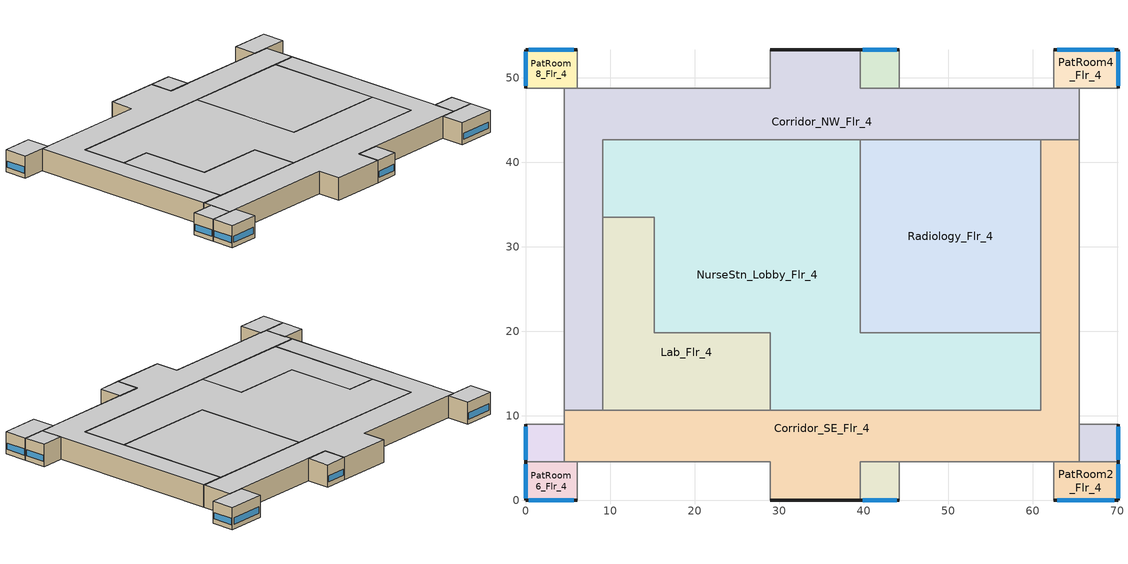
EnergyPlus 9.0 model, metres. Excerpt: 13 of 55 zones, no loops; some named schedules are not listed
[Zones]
PatRoom1_Mult10_Flr_4
 floor adiabatic (int_slab_floor): 44.2,4.57 44.2,0 39.62,0 39.62,4.57 z12.8
 wall outside (res_ext_wall): 39.62,0 44.2,0 z12.8:17.07
 wall adiabatic (int_wall): 44.2,0 44.2,4.57 39.62,4.57 39.62,0 z12.8:17.07
 window (NonreseastWindow_U_0.36_SHGC_0.38): 39.9,0 43.92,0 z13.72:14.94
 ceiling adiabatic (int_slab_ceiling): 39.62,4.57 39.62,0 44.2,0 44.2,4.57 z17.07
PatRoom2_Flr_4
 floor adiabatic (int_slab_floor): 70.1,4.57 70.1,0 62.48,0 62.48,4.57 z12.8
 wall outside (res_ext_wall): 62.48,0 70.1,0 70.1,4.57 z12.8:17.07
 wall adiabatic (int_wall): 70.1,4.57 62.48,4.57 62.48,0 z12.8:17.07
 window (NonresWindow_U_0.36_SHGC_0.38): 70.1,0.27 70.1,4.3 z13.72:14.94
 window (NonreseastWindow_U_0.36_SHGC_0.38): 62.94,0 69.65,0 z13.72:14.94
 ceiling adiabatic (int_slab_ceiling): 62.48,4.57 62.48,0 70.1,0 70.1,4.57 z17.07
PatRoom3_Mult10_Flr_4
 floor adiabatic (int_slab_floor): 70.1,8.99 70.1,4.57 65.53,4.57 65.53,8.99 z12.8
 wall outside (res_ext_wall): 70.1,4.57 70.1,8.99 z12.8:17.07
 wall adiabatic (int_wall): 70.1,8.99 65.53,8.99 65.53,4.57 70.1,4.57 z12.8:17.07
 window (NonresWindow_U_0.36_SHGC_0.38): 70.1,4.84 70.1,8.73 z13.72:14.94
 ceiling adiabatic (int_slab_ceiling): 65.53,8.99 65.53,4.57 70.1,4.57 70.1,8.99 z17.07
PatRoom4_Flr_4
 floor adiabatic (int_slab_floor): 70.1,53.34 70.1,48.77 62.48,48.77 62.48,53.34 z12.8
 wall outside (res_ext_wall): 70.1,48.77 70.1,53.34 62.48,53.34 z12.8:17.07
 wall adiabatic (int_wall): 62.48,53.34 62.48,48.77 70.1,48.77 z12.8:17.07
 window (NonresWindow_U_0.36_SHGC_0.38): 69.65,53.34 62.94,53.34 / 70.1,49.04 70.1,53.07 z13.72:14.94
 ceiling adiabatic (int_slab_ceiling): 62.48,53.34 62.48,48.77 70.1,48.77 70.1,53.34 z17.07
PatRoom5_Mult10_Flr_4
 floor adiabatic (int_slab_floor): 44.2,53.34 44.2,48.77 39.62,48.77 39.62,53.34 z12.8
 wall outside (res_ext_wall): 44.2,53.34 39.62,53.34 z12.8:17.07
 wall adiabatic (int_wall): 39.62,53.34 39.62,48.77 44.2,48.77 44.2,53.34 z12.8:17.07
 window (NonresWindow_U_0.36_SHGC_0.38): 43.92,53.34 39.9,53.34 z13.72:14.94
 ceiling adiabatic (int_slab_ceiling): 39.62,53.34 39.62,48.77 44.2,48.77 44.2,53.34 z17.07
Radiology_Flr_4
 floor adiabatic (int_slab_floor): 60.96,42.67 60.96,19.81 39.62,19.81 39.62,42.67 z12.8
 wall to Corridor_NW_Flr_4 (int_wall): 60.96,42.67 39.62,42.67 z12.8:17.07
 wall to Corridor_SE_Flr_4 (int_wall): 60.96,19.81 60.96,42.67 z12.8:17.07
 wall to NurseStn_Lobby_Flr_4 (int_wall): 39.62,42.67 39.62,19.81 60.96,19.81 z12.8:17.07
 ceiling adiabatic (int_slab_ceiling): 39.62,42.67 39.62,19.81 60.96,19.81 60.96,42.67 z17.07
PatRoom6_Flr_4
 floor adiabatic (int_slab_floor): 6.1,4.57 6.1,0 0,0 0,4.57 z12.8
 wall outside (res_ext_wall): 0,4.57 0,0 6.1,0 z12.8:17.07
 wall adiabatic (int_wall): 6.1,0 6.1,4.57 0,4.57 z12.8:17.07
 window (NonreseastWindow_U_0.36_SHGC_0.38): 0.37,0 5.73,0 z13.72:14.94
 window (NonresWindow_U_0.36_SHGC_0.38): 0,4.3 0,0.27 z13.72:14.94
 ceiling adiabatic (int_slab_ceiling): 0,4.57 0,0 6.1,0 6.1,4.57 z17.07
PatRoom7_Mult10_Flr_4
 floor adiabatic (int_slab_floor): 4.57,8.99 4.57,4.57 0,4.57 0,8.99 z12.8
 wall outside (res_ext_wall): 0,8.99 0,4.57 z12.8:17.07
 wall adiabatic (int_wall): 0,4.57 4.57,4.57 4.57,8.99 0,8.99 z12.8:17.07
 window (NonresWindow_U_0.36_SHGC_0.38): 0,8.73 0,4.84 z13.72:14.94
 ceiling adiabatic (int_slab_ceiling): 0,8.99 0,4.57 4.57,4.57 4.57,8.99 z17.07
PatRoom8_Flr_4
 floor adiabatic (int_slab_floor): 6.1,53.34 6.1,48.77 0,48.77 0,53.34 z12.8
 wall outside (res_ext_wall): 6.1,53.34 0,53.34 0,48.77 z12.8:17.07
 wall adiabatic (int_wall): 0,48.77 6.1,48.77 6.1,53.34 z12.8:17.07
 window (NonresWindow_U_0.36_SHGC_0.38): 5.73,53.34 0.37,53.34 / 0,53.07 0,49.04 z13.72:14.94
 ceiling adiabatic (int_slab_ceiling): 0,53.34 0,48.77 6.1,48.77 6.1,53.34 z17.07
NurseStn_Lobby_Flr_4
 floor adiabatic (int_slab_floor): 9.14,42.67 39.62,42.67 39.62,19.81 60.96,19.81 60.96,10.67 28.96,10.67 28.96,19.81 15.24,19.81 15.24,33.53 9.14,33.53 z12.8
 wall to Corridor_NW_Flr_4 (Air_Wall): 39.62,42.67 9.14,42.67 9.14,33.53 z12.8:17.07
 wall to Corridor_SE_Flr_4 (Air_Wall): 28.96,10.67 60.96,10.67 60.96,19.81 z12.8:17.07
 wall to Lab_Flr_4 (int_wall): 9.14,33.53 15.24,33.53 15.24,19.81 28.96,19.81 28.96,10.67 z12.8:17.07
 ceiling adiabatic (int_slab_ceiling): 9.14,42.67 9.14,33.53 15.24,33.53 15.24,19.81 28.96,19.81 28.96,10.67 60.96,10.67 60.96,19.81 39.62,19.81 39.62,42.67 z17.07
Lab_Flr_4
 floor adiabatic (int_slab_floor): 9.14,33.53 15.24,33.53 15.24,19.81 28.96,19.81 28.96,10.67 9.14,10.67 z12.8
 wall to Corridor_SE_Flr_4 (int_wall): 9.14,10.67 28.96,10.67 z12.8:17.07
 wall to Corridor_NW_Flr_4 (int_wall): 9.14,33.58 9.14,10.67 z12.8:17.07
 ceiling adiabatic (int_slab_ceiling): 9.14,33.53 9.14,10.67 28.96,10.67 28.96,19.81 15.24,19.81 15.24,33.53 z17.07
Corridor_SE_Flr_4
 floor adiabatic (int_slab_floor): 4.57,4.57 4.57,10.67 60.96,10.67 60.96,42.67 65.53,42.67 65.53,4.57 39.62,4.57 39.62,0 28.96,0 28.96,4.57 z12.8
 wall outside (res_ext_wall): 28.96,0 39.62,0 z12.8:17.07
 wall adiabatic (int_wall): 39.62,0 39.62,4.57 65.53,4.57 65.53,42.67 / 4.57,10.67 4.57,4.57 28.96,4.57 28.96,0 z12.8:17.07
 wall to Corridor_NW_Flr_4 (Air_Wall): 65.53,42.67 60.96,42.67 / 9.14,10.67 4.57,10.67 z12.8:17.07
 ceiling adiabatic (int_slab_ceiling): 4.57,4.57 28.96,4.57 28.96,0 39.62,0 39.62,4.57 65.53,4.57 65.53,42.67 60.96,42.67 60.96,10.67 4.57,10.67 z17.07
Corridor_NW_Flr_4
 floor adiabatic (int_slab_floor): 4.57,10.67 4.57,48.77 28.96,48.77 28.96,53.34 39.62,53.34 39.62,48.77 65.53,48.77 65.53,42.67 9.14,42.67 9.14,10.67 z12.8
 wall outside (res_ext_wall): 39.62,53.34 28.96,53.34 z12.8:17.07
 wall adiabatic (int_wall): 65.53,42.67 65.53,48.77 39.62,48.77 39.62,53.34 / 28.96,53.34 28.96,48.77 4.57,48.77 4.57,10.67 z12.8:17.07
 ceiling adiabatic (int_slab_ceiling): 4.57,10.67 9.14,10.67 9.14,42.67 65.53,42.67 65.53,48.77 39.62,48.77 39.62,53.34 28.96,53.34 28.96,48.77 4.57,48.77 z17.07
[Building]
Hospital: North Axis {deg}=-90; Terrain=City; Loads Convergence Tolerance Value=0.04; Temperature Convergence Tolerance Value {deltaC}=0.2; Solar Distribution=FullInteriorAndExterior; Maximum Number of Warmup Days=25; Minimum Number of Warmup Days=6
[Site:Location]
Denver-Aurora-Buckley.AFB_CO_USA WMO=724695: Latitude {deg}=39.72; Longitude {deg}=-104.75; Time Zone {hr}=-7; Elevation {m}=1726
[SizingPeriod:DesignDay] Day of Month=21; Dry-Bulb Temperature Range Modifier Type=DefaultMultipliers; Humidity Condition Type=Wetbulb; Barometric Pressure {Pa}=82237; Rain Indicator=No; Snow Indicator=No; Daylight Saving Time Indicator=No
Name | Month | Day Type | Maximum Dry-Bulb Temperature {C} | Daily Dry-Bulb Temperature Range {deltaC} | Wetbulb or DewPoint at Maximum Dry-Bulb {C} | Wind Speed {m/s} | Wind Direction {deg} | Solar Model Indicator | Sky Clearness | ASHRAE Clear Sky Optical Depth for Beam Irradiance (taub) | ASHRAE Clear Sky Optical Depth for Diffuse Irradiance (taud)
Denver-Aurora-Buckley.AFB_CO_USA Ann Htg 99.6% Condns DB | 12 | WinterDesignDay | -17.9 | 0 | -17.9 | 2.5 | 180 | ASHRAEClearSky | 0
Denver-Aurora-Buckley.AFB_CO_USA Ann Clg .4% Condns DB=>MWB | 7 | SummerDesignDay | 33.9 | 14.8 | 15 | 3.6 | 30 | ASHRAETau |  | 0.423 | 2.02
[Site:GroundTemperature:FCfactorMethod]
January Ground Temperature {C}=7.1; February Ground Temperature {C}=3; March Ground Temperature {C}=-1; April Ground Temperature {C}=0.8; May Ground Temperature {C}=-0.2; June Ground Temperature {C}=4.8; July Ground Temperature {C}=6.1; August Ground Temperature {C}=13.7; September Ground Temperature {C}=22.2; October Ground Temperature {C}=22.7; November Ground Temperature {C}=21.7; December Ground Temperature {C}=18.5
[Site:WaterMainsTemperature]
Calculation Method=Correlation; Annual Average Outdoor Air Temperature {C}=9.95; Maximum Difference In Monthly Average Outdoor Air Temperatures {deltaC}=23.7
[Material]
Name | Roughness | Thickness {m} | Conductivity {W/m-K} | Density {kg/m3} | Specific Heat {J/kg-K} | Thermal Absorptance | Solar Absorptance | Visible Absorptance
Std Wood 6inch | MediumSmooth | 0.15 | 0.12 | 540 | 1210 | 0.9 | 0.7 | 0.7
G01 13mm gypsum board | Smooth | 0.0127 | 0.16 | 800 | 1090 | 0.9 | 0.7 | 0.5
200mm Normalweight concrete wall | MediumRough | 0.2032 | 2.31 | 2322 | 832
100mm Normalweight concrete floor | MediumRough | 0.1016 | 2.31 | 2322 | 832
[Material:NoMass] Thermal Absorptance=0.9; Solar Absorptance=0.7
Name | Roughness | Thermal Resistance {m2-K/W} | Visible Absorptance
CP02 CARPET PAD | VeryRough | 0.21648 | 0.8
Air_Wall_Material | Rough | 0.207949
Res_Exterior_Wall_Insulation | MediumSmooth | 1.88434 | 0.7
[WindowMaterial:SimpleGlazingSystem] U-Factor {W/m2-K}=2.04417; Solar Heat Gain Coefficient=0.38; Visible Transmittance=0.418
Nonres Window Glazing Layer; Nonres East Glazing Layer
[Construction]
InteriorFurnishings: Std Wood 6inch
Air_Wall: Air_Wall_Material
int_wall: G01 13mm gypsum board, G01 13mm gypsum board
int_slab_floor: 100mm Normalweight concrete floor, CP02 CARPET PAD
int_slab_ceiling: CP02 CARPET PAD, 100mm Normalweight concrete floor
res_ext_wall: 200mm Normalweight concrete wall, Res_Exterior_Wall_Insulation, G01 13mm gypsum board
NonresWindow_U_0.36_SHGC_0.38: Nonres Window Glazing Layer
NonreseastWindow_U_0.36_SHGC_0.38: Nonres East Glazing Layer
[Zone] Type=1; Ceiling Height {m}=4.2683; Floor Area {m2}=autocalculate; Part of Total Floor Area=YES
Name | Multiplier | Volume {m3}
PatRoom1_Mult10_Flr_4; PatRoom5_Mult10_Flr_4 | 10 | 89.21
PatRoom2_Flr_4; PatRoom4_Flr_4 | 1 | 148.71
PatRoom3_Mult10_Flr_4; PatRoom7_Mult10_Flr_4 | 10 | 86.26
Radiology_Flr_4 | 1 | 2081.82
PatRoom6_Flr_4; PatRoom8_Flr_4 | 1 | 118.96
NurseStn_Lobby_Flr_4 | 1 | 3866.22
Lab_Flr_4 | 1 | 1129.43
Corridor_SE_Flr_4; Corridor_NW_Flr_4 | 1 | 2418.88
[InternalMass] Construction=InteriorFurnishings
Name | Zone | Surface Area {m2}
PatRoom1_Mult10_Flr_4_InternalMass_1 | PatRoom1_Mult10_Flr_4 | 41.8064
PatRoom2_Flr_4_InternalMass_1 | PatRoom2_Flr_4 | 69.6773
PatRoom3_Mult10_Flr_4_InternalMass_1 | PatRoom3_Mult10_Flr_4 | 40.4165
PatRoom4_Flr_4_InternalMass_1 | PatRoom4_Flr_4 | 69.6773
PatRoom5_Mult10_Flr_4_InternalMass_1 | PatRoom5_Mult10_Flr_4 | 41.8064
Radiology_Flr_4_InternalMass_1 | Radiology_Flr_4 | 975.4819
PatRoom6_Flr_4_InternalMass_1 | PatRoom6_Flr_4 | 55.7418
PatRoom7_Mult10_Flr_4_InternalMass_1 | PatRoom7_Mult10_Flr_4 | 40.4165
PatRoom8_Flr_4_InternalMass_1 | PatRoom8_Flr_4 | 55.7418
NurseStn_Lobby_Flr_4_InternalMass_1 | NurseStn_Lobby_Flr_4 | 1811.61
Lab_Flr_4_InternalMass_1 | Lab_Flr_4 | 529.5473
Corridor_SE_Flr_4_InternalMass_1 | Corridor_SE_Flr_4 | 1133.42
Corridor_NW_Flr_4_InternalMass_1 | Corridor_NW_Flr_4 | 1133.42
[People] Number of People Calculation Method=People; Fraction Radiant=0.3; Sensible Heat Fraction=AUTOCALCULATE; Activity Level Schedule=ACTIVITY_SCH; Enable ASHRAE 55 Comfort Warnings=No; Mean Radiant Temperature Calculation Type=ZoneAveraged; Work Efficiency Schedule=WORK_EFF_SCH; Clothing Insulation Calculation Method=ClothingInsulationSchedule; Clothing Insulation Schedule=CLOTHING_SCH; Air Velocity Schedule=AIR_VELO_SCH; Thermal Comfort Model 1 Type=FANGER
Name | Zone or ZoneList | Number of People Schedule | Number of People
PatRoom1_Mult10_Flr_4 | PatRoom1_Mult10_Flr_4 | BLDG_OCC_EXTD_SCH | 1.1244
PatRoom2_Flr_4 | PatRoom2_Flr_4 | BLDG_OCC_EXTD_SCH | 1.8744
PatRoom3_Mult10_Flr_4 | PatRoom3_Mult10_Flr_4 | BLDG_OCC_EXTD_SCH | 1.0873
PatRoom4_Flr_4 | PatRoom4_Flr_4 | BLDG_OCC_EXTD_SCH | 1.8744
PatRoom5_Mult10_Flr_4 | PatRoom5_Mult10_Flr_4 | BLDG_OCC_EXTD_SCH | 1.1244
Radiology_Flr_4 | Radiology_Flr_4 | BLDG_OCC_SCH | 26.2404
PatRoom6_Flr_4 | PatRoom6_Flr_4 | BLDG_OCC_EXTD_SCH | 1.4994
PatRoom7_Mult10_Flr_4 | PatRoom7_Mult10_Flr_4 | BLDG_OCC_EXTD_SCH | 1.0873
PatRoom8_Flr_4 | PatRoom8_Flr_4 | BLDG_OCC_EXTD_SCH | 1.4994
NurseStn_Lobby_Flr_4 | NurseStn_Lobby_Flr_4 | BLDG_OCC_EXTD_SCH | 12.9952
Lab_Flr_4 | Lab_Flr_4 | BLDG_OCC_SCH | 14.2446
Corridor_SE_Flr_4 | Corridor_SE_Flr_4 | BLDG_OCC_EXTD_SCH | 6.0978
Corridor_NW_Flr_4 | Corridor_NW_Flr_4 | BLDG_OCC_EXTD_SCH | 6.0978
[Lights] Design Level Calculation Method=Watts/Area; Return Air Fraction=0; Fraction Radiant=0.7; Fraction Visible=0.2; Fraction Replaceable=1; Return Air Fraction Calculated from Plenum Temperature=No
Name | Zone or ZoneList | Schedule | Watts per Zone Floor Area {W/m2}
PatRoom1_Mult10_Flr_4_Lights | PatRoom1_Mult10_Flr_4 | BLDG_LIGHT_EXTD_SCH | 7.31946
PatRoom2_Flr_4_Lights | PatRoom2_Flr_4 | BLDG_LIGHT_EXTD_SCH | 7.31946
PatRoom3_Mult10_Flr_4_Lights | PatRoom3_Mult10_Flr_4 | BLDG_LIGHT_EXTD_SCH | 7.31946
PatRoom4_Flr_4_Lights | PatRoom4_Flr_4 | BLDG_LIGHT_EXTD_SCH | 7.31946
PatRoom5_Mult10_Flr_4_Lights | PatRoom5_Mult10_Flr_4 | BLDG_LIGHT_EXTD_SCH | 7.31946
Radiology_Flr_4_Lights | Radiology_Flr_4 | BLDG_LIGHT_RADIOLOGY_SCH | 10.1181
PatRoom6_Flr_4_Lights | PatRoom6_Flr_4 | BLDG_LIGHT_EXTD_SCH | 7.31946
PatRoom7_Mult10_Flr_4_Lights | PatRoom7_Mult10_Flr_4 | BLDG_LIGHT_EXTD_SCH | 7.31946
PatRoom8_Flr_4_Lights | PatRoom8_Flr_4 | BLDG_LIGHT_EXTD_SCH | 7.31946
NurseStn_Lobby_Flr_4_Lights | NurseStn_Lobby_Flr_4 | BLDG_LIGHT_NURSEFLR234_SCH | 10.4625
Lab_Flr_4_Lights | Lab_Flr_4 | BLDG_LIGHT_SCH | 14.316
Corridor_SE_Flr_4_Lights | Corridor_SE_Flr_4 | BLDG_LIGHT_CORRIDOR_SCH | 7.64238
Corridor_NW_Flr_4_Lights | Corridor_NW_Flr_4 | BLDG_LIGHT_CORRIDOR_SCH | 7.64238
[ElectricEquipment] Design Level Calculation Method=EquipmentLevel; Fraction Latent=0; Fraction Radiant=0.5; Fraction Lost=0
Name | Zone or ZoneList | Schedule | Design Level {W}
PatRoom1_Mult10_Flr_4_MiscPlug_Equip | PatRoom1_Mult10_Flr_4 | BLDG_EQUIP_EXTD_SCH | 449.8365
PatRoom2_Flr_4_MiscPlug_Equip | PatRoom2_Flr_4 | BLDG_EQUIP_EXTD_SCH | 749.7275
PatRoom3_Mult10_Flr_4_MiscPlug_Equip | PatRoom3_Mult10_Flr_4 | BLDG_EQUIP_EXTD_SCH | 434.8813
PatRoom4_Flr_4_MiscPlug_Equip | PatRoom4_Flr_4 | BLDG_EQUIP_EXTD_SCH | 749.7275
PatRoom5_Mult10_Flr_4_MiscPlug_Equip | PatRoom5_Mult10_Flr_4 | BLDG_EQUIP_EXTD_SCH | 449.8365
Radiology_Flr_4_MiscPlug_Equip | Radiology_Flr_4 | BLDG_EQUIP_SCH | 52499.9
PatRoom6_Flr_4_MiscPlug_Equip | PatRoom6_Flr_4 | BLDG_EQUIP_EXTD_SCH | 599.782
PatRoom7_Mult10_Flr_4_MiscPlug_Equip | PatRoom7_Mult10_Flr_4 | BLDG_EQUIP_EXTD_SCH | 434.8813
PatRoom8_Flr_4_MiscPlug_Equip | PatRoom8_Flr_4 | BLDG_EQUIP_EXTD_SCH | 599.782
NurseStn_Lobby_Flr_4_MiscPlug_Equip | NurseStn_Lobby_Flr_4 | BLDG_EQUIP_EXTD_SCH | 10136
Lab_Flr_4_MiscPlug_Equip | Lab_Flr_4 | BLDG_EQUIP_SCH | 11395.9
[ZoneInfiltration:DesignFlowRate] Schedule=INFIL_SCH_PNNL; Design Flow Rate Calculation Method=Flow/ExteriorArea; Flow per Exterior Surface Area {m3/s-m2}=0.00056896; Constant Term Coefficient=0; Temperature Term Coefficient=0; Velocity Term Coefficient=0.224; Velocity Squared Term Coefficient=0
Name | Zone or ZoneList
PatRoom1_Mult10_Flr_4_Infiltration | PatRoom1_Mult10_Flr_4
PatRoom2_Flr_4_Infiltration | PatRoom2_Flr_4
PatRoom3_Mult10_Flr_4_Infiltration | PatRoom3_Mult10_Flr_4
PatRoom4_Flr_4_Infiltration | PatRoom4_Flr_4
PatRoom5_Mult10_Flr_4_Infiltration | PatRoom5_Mult10_Flr_4
Radiology_Flr_4_Infiltration | Radiology_Flr_4
PatRoom6_Flr_4_Infiltration | PatRoom6_Flr_4
PatRoom7_Mult10_Flr_4_Infiltration | PatRoom7_Mult10_Flr_4
PatRoom8_Flr_4_Infiltration | PatRoom8_Flr_4
NurseStn_Lobby_Flr_4_Infiltration | NurseStn_Lobby_Flr_4
Lab_Flr_4_Infiltration | Lab_Flr_4
Corridor_SE_Flr_4_Infiltration | Corridor_SE_Flr_4
Corridor_NW_Flr_4_Infiltration | Corridor_NW_Flr_4
[Exterior:Lights]
Exterior_Lights: Schedule=Exterior_Lgt_ALWAYS_ON; Design Level {W}=9863; Control Option=AstronomicalClock
[Exterior:FuelEquipment] Fuel Use Type=Electricity
Name | Schedule | Design Level {W}
Elevators | BLDG_ELEVATORS | 162963
Elevators_Lights_Fan | ELEV_LIGHT_FAN_SCH_ADD_DF | 501
[Schedule:Compact]
Exterior_Lgt_ALWAYS_ON: Through: 12/31, For: AllDays, Until: 24:00, 1
BLDG_LIGHT_CORRIDOR_SCH: Through: 12/31, For: Weekdays, Until: 8:00, 0.4806, Until: 16:00, 0.86508, Until: 24:00, 0.4806, For: SummerDesignDay, Until: 24:00, 1, For: WinterDesignDay, Until: 24:00, 0, For: Saturday, Until: 8:00, 0.4806, Until: 18:00, 0.76896, Until: 24:00, 0.4806, For: Sunday Holidays AllOtherDays, Until: 8:00, 0.4806, Until: 16:00, 0.67284, Until: 24:00, 0.4806
BLDG_LIGHT_EXTD_SCH: Through: 12/31, For: Weekdays, Until: 8:00, 0.5, Until: 16:00, 0.9, Until: 24:00, 0.5, For: SummerDesignDay, Until: 24:00, 1, For: WinterDesignDay, Until: 24:00, 0, For: Saturday, Until: 8:00, 0.5, Until: 18:00, 0.8, Until: 24:00, 0.5, For: Sunday Holidays AllOtherDays, Until: 8:00, 0.5, Until: 16:00, 0.7, Until: 24:00, 0.5
BLDG_LIGHT_NURSEFLR234_SCH: Through: 12/31, For: Weekdays, Until: 8:00, 0.485, Until: 16:00, 0.873, Until: 24:00, 0.485, For: SummerDesignDay, Until: 24:00, 1, For: WinterDesignDay, Until: 24:00, 0, For: Saturday, Until: 8:00, 0.485, Until: 18:00, 0.776, Until: 24:00, 0.485, For: Sunday Holidays AllOtherDays, Until: 8:00, 0.485, Until: 16:00, 0.679, Until: 24:00, 0.485
BLDG_LIGHT_RADIOLOGY_SCH: Through: 12/31, For: Weekdays, Until: 7:00, 0.1, Until: 8:00, 0.39, Until: 16:00, 0.702, Until: 22:00, 0.234, Until: 23:00, 0.3, Until: 24:00, 0.1, For: SummerDesignDay, Until: 24:00, 1, For: WinterDesignDay, Until: 24:00, 0, For: Saturday, Until: 7:00, 0.1, Until: 8:00, 0.156, Until: 18:00, 0.312, Until: 19:00, 0.078, Until: 24:00, 0.1, For: Sunday Holidays AllOtherDays, Until: 8:00, 0.05, Until: 16:00, 0.078, Until: 24:00, 0.05
BLDG_LIGHT_SCH: Through: 12/31, For: Weekdays, Until: 7:00, 0.1, Until: 8:00, 0.5, Until: 16:00, 0.9, Until: 23:00, 0.3, Until: 24:00, 0.1, For: SummerDesignDay, Until: 24:00, 1, For: WinterDesignDay, Until: 24:00, 0, For: Saturday, Until: 7:00, 0.1, Until: 8:00, 0.2, Until: 18:00, 0.4, Until: 24:00, 0.1, For: Sunday Holidays AllOtherDays, Until: 8:00, 0.05, Until: 16:00, 0.1, Until: 24:00, 0.05
BLDG_OCC_SCH: Through: 12/31, For: Weekdays, Until: 07:00, 0, Until: 08:00, 0.1, Until: 09:00, 0.5, Until: 17:00, 0.8, Until: 18:00, 0.5, Until: 20:00, 0.3, Until: 22:00, 0.2, Until: 24:00, 0, For: SummerDesignDay, Until: 24:00, 1, For: WinterDesignDay, Until: 24:00, 0, For: Saturday, Until: 07:00, 0, Until: 08:00, 0.1, Until: 09:00, 0.3, Until: 17:00, 0.4, Until: 19:00, 0.1, Until: 24:00, 0, For: Sunday Holidays AllOtherDays, Until: 08:00, 0, Until: 16:00, 0.05, Until: 24:00, 0
BLDG_OCC_EXTD_SCH: Through: 12/31, For: Weekdays, Until: 07:00, 0.4, Until: 08:00, 0.5, Until: 09:00, 0.6, Until: 17:00, 0.8, Until: 18:00, 0.6, Until: 20:00, 0.5, Until: 24:00, 0.4, For: SummerDesignDay, Until: 24:00, 1, For: WinterDesignDay, Until: 24:00, 0, For: Saturday, Until: 07:00, 0.4, Until: 08:00, 0.5, Until: 17:00, 0.6, Until: 19:00, 0.5, Until: 24:00, 0.4, For: Sunday Holidays AllOtherDays, Until: 08:00, 0.4, Until: 16:00, 0.6, Until: 24:00, 0.4
BLDG_EQUIP_SCH: Through: 12/31, For: Weekdays, Until: 07:00, 0.349268, Until: 08:00, 0.681801, Until: 16:00, 0.876602, Until: 22:00, 0.584401, Until: 23:00, 0.523902, Until: 24:00, 0.349268, For: SummerDesignDay, Until: 24:00, 1, For: WinterDesignDay, Until: 24:00, 0, For: Saturday, Until: 07:00, 0.349268, Until: 08:00, 0.487001, Until: 18:00, 0.633101, Until: 24:00, 0.349268, For: Sunday Holidays AllOtherDays, Until: 08:00, 0.261951, Until: 16:00, 0.349268, Until: 24:00, 0.261951
BLDG_EQUIP_EXTD_SCH: Through: 12/31, For: Weekdays, Until: 07:00, 0.4, Until: 08:00, 0.7, Until: 16:00, 0.9, Until: 23:00, 0.6, Until: 24:00, 0.4, For: SummerDesignDay, Until: 24:00, 1, For: WinterDesignDay, Until: 24:00, 0, For: Saturday, Until: 07:00, 0.4, Until: 08:00, 0.5, Until: 18:00, 0.65, Until: 24:00, 0.4, For: Sunday Holidays AllOtherDays, Until: 08:00, 0.4, Until: 16:00, 0.6, Until: 24:00, 0.4
ACTIVITY_SCH: Through: 12/31, For: AllDays, Until: 24:00, 120
WORK_EFF_SCH: Through: 12/31, For: AllDays, Until: 24:00, 0
AIR_VELO_SCH: Through: 12/31, For: AllDays, Until: 24:00, 0.2
CLOTHING_SCH: Through: 04/30, For: AllDays, Until: 24:00, 1, Through: 09/30, For: AllDays, Until: 24:00, 0.5, Through: 12/31, For: AllDays, Until: 24:00, 1
INFIL_SCH_PNNL: Through: 12/31, For: Weekdays SummerDesignDay, Until: 24:00, 0.25, For: Saturday WinterDesignDay, Until: 24:00, 0.25, For: Sunday Holidays AllOtherDays, Until: 24:00, 0.25
